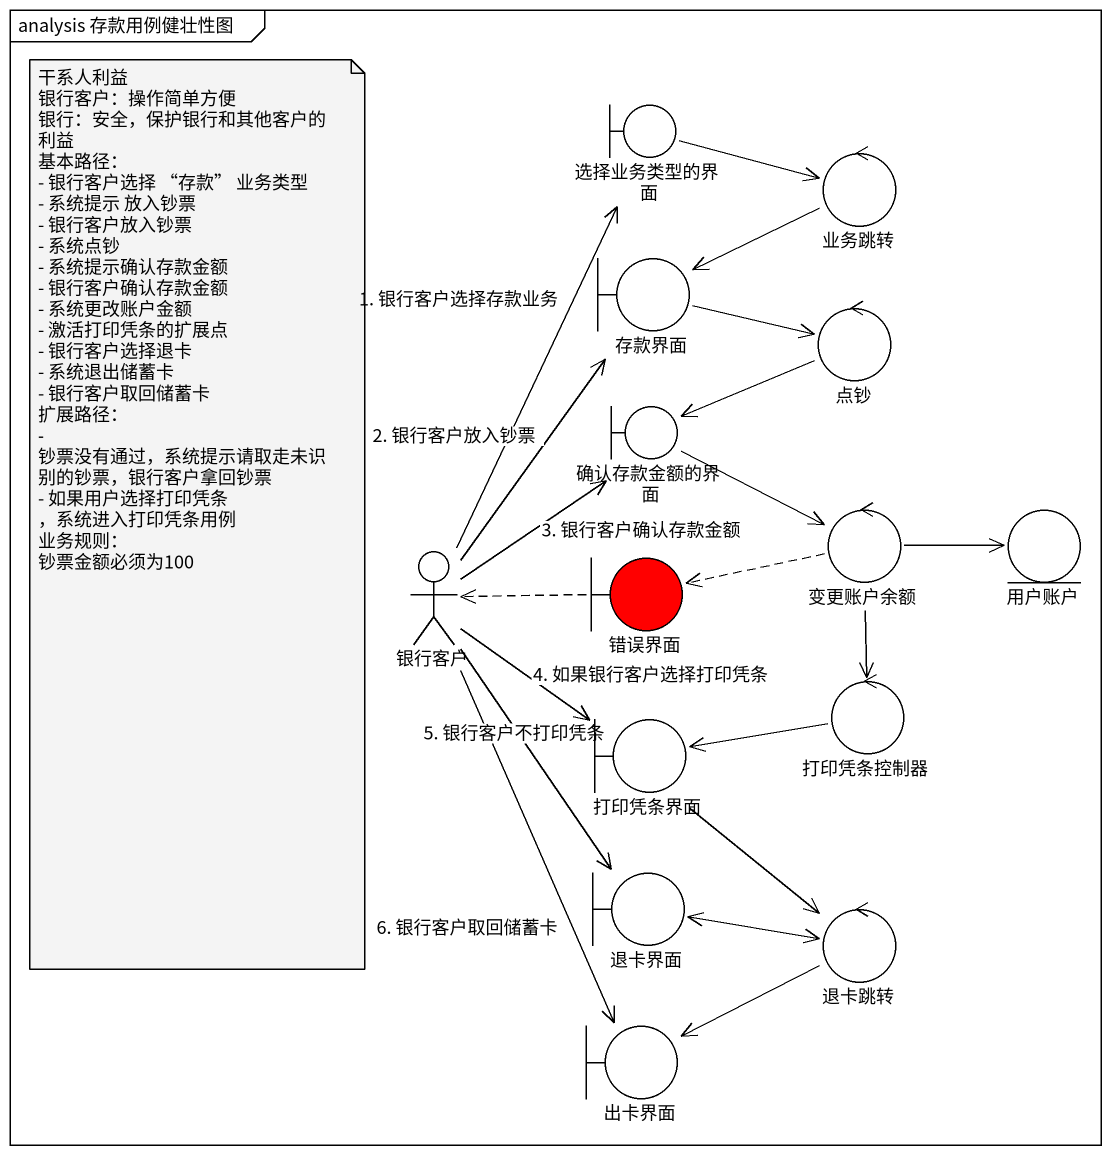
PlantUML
@startuml
mainframe analysis 存款用例健壮性图
boundary 选择业务类型的界面
control 业务跳转
boundary 存款界面
control 点钞
boundary 确认存款金额的界面
control 变更账户余额
entity 用户账户
actor 银行客户
boundary 错误界面 #FF0000
control 打印凭条控制器
boundary 打印凭条界面
boundary 退卡界面
control 退卡跳转
boundary 出卡界面
选择业务类型的界面 -right-> 业务跳转
业务跳转 -left-> 存款界面
存款界面 -right-> 点钞
点钞 -left-> 确认存款金额的界面
确认存款金额的界面 -right-> 变更账户余额
变更账户余额 -right-> 用户账户
变更账户余额 .left.> 错误界面
变更账户余额 --> 打印凭条控制器
银行客户 -up-> 选择业务类型的界面 : 1. 银行客户选择存款业务
银行客户 -up-> 存款界面 : 2. 银行客户放入钞票
银行客户 -up-> 确认存款金额的界面 : 3. 银行客户确认存款金额
银行客户 --> 打印凭条界面 : 4. 如果银行客户选择打印凭条
银行客户 --> 退卡界面 : 5. 银行客户不打印凭条
银行客户 --> 出卡界面 : 6. 银行客户取回储蓄卡
错误界面 .left.> 银行客户
打印凭条控制器 -left-> 打印凭条界面
打印凭条界面 --> 退卡跳转
退卡界面 -right-> 退卡跳转
退卡跳转 -left-> 退卡界面
退卡跳转 -left-> 出卡界面
note as N1
  干系人利益
  银行客户：操作简单方便
  银行：安全，保护银行和其他客户的利益
  基本路径：
  - 银行客户选择 “存款” 业务类型
  - 系统提示 放入钞票
  - 银行客户放入钞票
  - 系统点钞
  - 系统提示确认存款金额
  - 银行客户确认存款金额
  - 系统更改账户金额
  - 激活打印凭条的扩展点
  - 银行客户选择退卡
  - 系统退出储蓄卡
  - 银行客户取回储蓄卡
  扩展路径：
  - 钞票没有通过，系统提示请取走未识别的钞票，银行客户拿回钞票
  - 如果用户选择打印凭条 ，系统进入打印凭条用例
  业务规则：
  钞票金额必须为100
end note
@enduml
